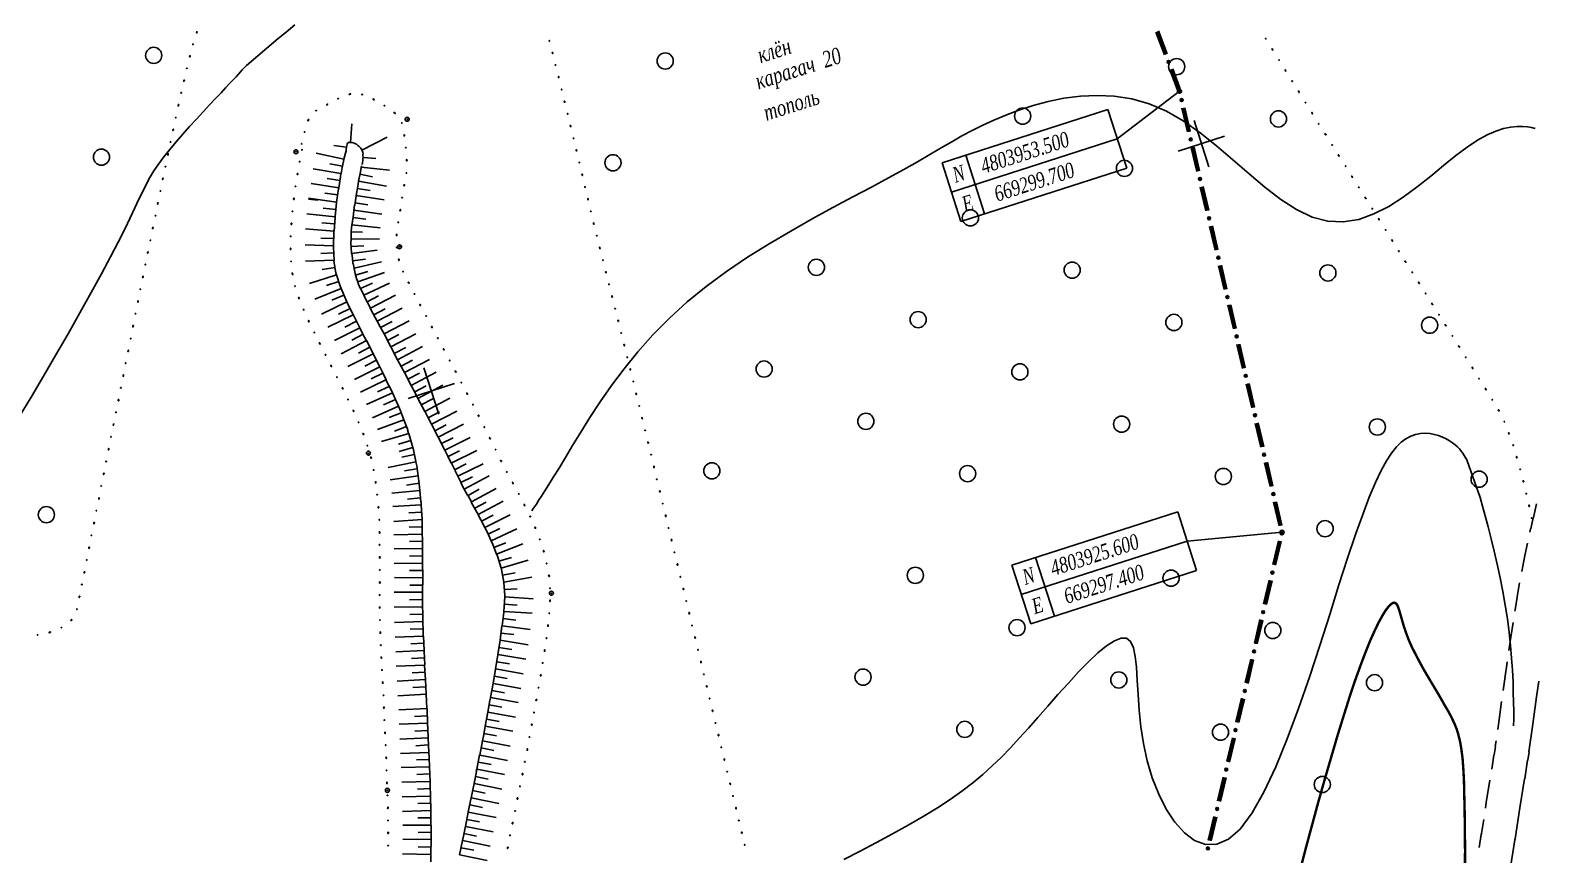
# Model space of a CAD drawing. Header units: millimetres. Extents: x 1353783 to 6492029790, y -7276956 to -512500.
# Drawn here: x 10019964 to 10038618, y -2819488 to -2809293 of the extents above; entities that cross this region are included whole.
import ezdxf

# ---------------------------------------------------------------- set-up
doc = ezdxf.new("R2010")
doc.units = ezdxf.units.MM
doc.linetypes.add('CONTI', pattern=[0])
doc.layers.get('0').update_dxf_attribs({"lineweight": 5})
for name, color, linetype in [('GOR_BUNKNOWN', 212, 'CONTI'), ('GORIZUNKNOWN', 32, 'CONTI'), ('NAD_MРАСТЕНИ', 94, 'CONTI'), ('PI_DTUNKNOWN', 250, 'CONTI'), ('PI_DTГРАНИЦЫ', 10, 'CONTI'), ('SETKR', 7, 'CONTI'), ('SIT_LГРАНИЦЫ', 10, 'CONTI'), ('SIT_LДОРОГИ', 250, 'CONTI'), ('SIT_LРЕЛЬЕФ', 7, 'CONTI'), ('ZAPSKРАСТЕНИ', 94, 'CONTI'), ('ГРАНИЦЫ', 7, 'CONTI'), ('РЕЛЬЕФ', 7, 'CONTI')]:
    doc.layers.add(name, color=color, linetype=linetype)
doc.styles.add('SHRFT', font='', dxfattribs={"width": 0.75})
doc.styles.get('SHRFT').set_extended_font_data('Times New Roman Cyr', italic=True)

# ---------------------------------------------------------------- blocks, each defined once
blk = doc.blocks.new('BL_333')
at = {"color": 0}
for p, q in [((0, -3), (0, 3)), ((-3, 0), (3, 0))]:
    blk.add_line(p, q, dxfattribs=at)
blk = doc.blocks.new('BL_2004')
at = {"color": 0}
blk.add_circle((0, 0), 1, dxfattribs=at)
blk = doc.blocks.new('оо')
at = {"layer": 'GOR_BUNKNOWN', "color": 9, "true_color": 0xc7c8ca, "const_width": 0.15}
blk.add_lwpolyline([(223110.383, -3431753.492), (223111.173, -3431752.242), (223111.983, -3431750.992), (223112.793, -3431749.742), (223113.603, -3431748.522), (223114.403, -3431747.342), (223115.173, -3431746.202), (223115.923, -3431745.132), (223116.623, -3431744.142), (223117.283, -3431743.242), (223117.893, -3431742.452), (223118.443, -3431741.762), (223118.933, -3431741.172), (223119.383, -3431740.672), (223119.773, -3431740.262), (223120.113, -3431739.942), (223120.403, -3431739.692), (223120.643, -3431739.522), (223120.843, -3431739.422), (223120.993, -3431739.382), (223121.093, -3431739.402), (223121.163, -3431739.482), (223121.203, -3431739.612), (223121.213, -3431739.802), (223121.213, -3431740.032), (223121.203, -3431740.312), (223121.193, -3431740.642), (223121.183, -3431741.002), (223121.193, -3431741.412), (223121.213, -3431741.852), (223121.263, -3431742.322), (223121.343, -3431742.812), (223121.433, -3431743.332), (223121.533, -3431743.862), (223121.653, -3431744.392), (223121.773, -3431744.922), (223121.893, -3431745.432), (223122.003, -3431745.932), (223122.103, -3431746.412), (223122.203, -3431746.852), (223122.273, -3431747.252), (223122.323, -3431747.642), (223122.353, -3431748.022), (223122.343, -3431748.412), (223122.313, -3431748.842), (223122.243, -3431749.312), (223122.143, -3431749.852), (223121.993, -3431750.472), (223121.803, -3431751.192), (223121.553, -3431752.032), (223121.263, -3431753.012), (223120.933, -3431754.082), (223120.573, -3431755.242), (223120.183, -3431756.452)], dxfattribs=at)
at = {"layer": 'GORIZUNKNOWN', "color": 9, "true_color": 0xc7c8ca}
for points in [[(223067.283, -3431684.602), (223066.633, -3431684.862), (223066.043, -3431685.102), (223063.663, -3431686.082), (223063.563, -3431686.132), (223063.453, -3431686.192), (223063.333, -3431686.252), (223063.193, -3431686.332), (223063.023, -3431686.432), (223062.833, -3431686.542), (223062.603, -3431686.672), (223062.323, -3431686.822), (223062.013, -3431687.002), (223061.643, -3431687.212), (223061.213, -3431687.442), (223060.743, -3431687.702), (223060.233, -3431687.982), (223059.703, -3431688.282), (223059.163, -3431688.592), (223058.613, -3431688.912), (223058.073, -3431689.242), (223057.563, -3431689.572), (223057.073, -3431689.902), (223056.623, -3431690.222), (223056.223, -3431690.532), (223055.863, -3431690.852), (223055.513, -3431691.182), (223055.173, -3431691.532), (223054.803, -3431691.922), (223054.393, -3431692.352), (223053.933, -3431692.842), (223053.403, -3431693.402), (223052.773, -3431694.042), (223052.043, -3431694.772), (223051.183, -3431695.602), (223050.223, -3431696.512), (223049.183, -3431697.482), (223048.093, -3431698.492), (223046.963, -3431699.512), (223045.833, -3431700.532), (223044.723, -3431701.522), (223043.643, -3431702.462)], [(223138.333, -3431714.142), (223138.133, -3431714.032), (223137.903, -3431713.912), (223137.623, -3431713.792), (223137.293, -3431713.692), (223136.913, -3431713.602), (223136.463, -3431713.562), (223135.953, -3431713.562), (223135.373, -3431713.622), (223134.703, -3431713.742), (223133.963, -3431713.952), (223133.133, -3431714.242), (223132.233, -3431714.602), (223131.283, -3431714.982), (223130.283, -3431715.352), (223129.263, -3431715.692), (223128.233, -3431715.962), (223127.213, -3431716.122), (223126.223, -3431716.162), (223125.263, -3431716.022), (223124.363, -3431715.692), (223123.523, -3431715.142), (223122.753, -3431714.402), (223122.013, -3431713.512), (223121.313, -3431712.492), (223120.623, -3431711.412), (223119.943, -3431710.282), (223119.243, -3431709.152), (223118.523, -3431708.062), (223117.753, -3431707.052), (223116.943, -3431706.152), (223116.063, -3431705.402), (223115.133, -3431704.782), (223114.163, -3431704.292), (223113.163, -3431703.922), (223112.163, -3431703.652), (223111.153, -3431703.462), (223110.163, -3431703.352), (223109.203, -3431703.312), (223108.283, -3431703.312), (223107.423, -3431703.352), (223106.623, -3431703.422), (223105.873, -3431703.512), (223105.153, -3431703.622), (223104.443, -3431703.752), (223103.733, -3431703.902), (223102.983, -3431704.062), (223102.193, -3431704.242), (223101.333, -3431704.432), (223100.383, -3431704.622), (223099.333, -3431704.832), (223098.153, -3431705.052), (223096.873, -3431705.282), (223095.493, -3431705.532), (223094.063, -3431705.802), (223092.573, -3431706.112), (223091.053, -3431706.452), (223089.533, -3431706.842), (223088.023, -3431707.282), (223086.553, -3431707.772), (223085.123, -3431708.322), (223083.773, -3431708.952), (223082.493, -3431709.622), (223081.283, -3431710.332), (223080.153, -3431711.072), (223079.093, -3431711.822), (223078.123, -3431712.562), (223077.223, -3431713.282), (223076.403, -3431713.972), (223075.673, -3431714.612), (223075.023, -3431715.182), (223074.453, -3431715.682), (223073.963, -3431716.102), (223073.533, -3431716.462), (223073.183, -3431716.762), (223072.883, -3431717.012), (223072.633, -3431717.212), (223072.433, -3431717.372), (223072.263, -3431717.502), (223072.133, -3431717.602), (223072.033, -3431717.682)], [(223083.823, -3431744.102), (223084.933, -3431743.912), (223086.053, -3431743.712), (223087.163, -3431743.512), (223088.253, -3431743.292), (223089.303, -3431743.072), (223090.293, -3431742.832), (223091.213, -3431742.582), (223092.053, -3431742.322), (223092.853, -3431742.032), (223093.603, -3431741.732), (223094.323, -3431741.402), (223095.033, -3431741.052), (223095.733, -3431740.682), (223096.433, -3431740.282), (223097.163, -3431739.862), (223097.923, -3431739.412), (223098.713, -3431738.932), (223099.533, -3431738.442), (223100.363, -3431737.962), (223101.173, -3431737.502), (223101.953, -3431737.092), (223102.673, -3431736.752), (223103.323, -3431736.492), (223103.883, -3431736.342), (223104.333, -3431736.312), (223104.643, -3431736.422), (223104.813, -3431736.692), (223104.863, -3431737.112), (223104.803, -3431737.662), (223104.673, -3431738.322), (223104.473, -3431739.092), (223104.253, -3431739.962), (223104.023, -3431740.902), (223103.813, -3431741.902), (223103.643, -3431742.942), (223103.533, -3431744.022), (223103.513, -3431745.122), (223103.583, -3431746.202), (223103.743, -3431747.232), (223104.003, -3431748.162), (223104.363, -3431748.972), (223104.813, -3431749.612), (223105.383, -3431750.052), (223106.053, -3431750.252), (223106.833, -3431750.182), (223107.723, -3431749.802), (223108.723, -3431749.082), (223109.813, -3431748.072), (223110.983, -3431746.822), (223112.193, -3431745.382), (223113.423, -3431743.812), (223114.663, -3431742.172), (223115.873, -3431740.502), (223117.043, -3431738.862), (223118.143, -3431737.302), (223119.163, -3431735.892), (223120.073, -3431734.652), (223120.883, -3431733.602), (223121.593, -3431732.712), (223122.233, -3431731.972), (223122.793, -3431731.372), (223123.293, -3431730.902), (223123.733, -3431730.532), (223124.143, -3431730.262), (223124.513, -3431730.082), (223124.853, -3431729.962), (223125.183, -3431729.912), (223125.503, -3431729.902), (223125.803, -3431729.932), (223126.093, -3431730.002), (223126.353, -3431730.112), (223126.603, -3431730.242), (223126.833, -3431730.392), (223127.043, -3431730.562), (223127.223, -3431730.732), (223127.383, -3431730.912), (223127.523, -3431731.082), (223127.633, -3431731.252), (223127.733, -3431731.422), (223127.813, -3431731.582), (223127.873, -3431731.742), (223127.923, -3431731.892), (223127.963, -3431732.042), (223127.993, -3431732.172), (223128.023, -3431732.312), (223128.043, -3431732.432), (223128.113, -3431734.822), (223128.093, -3431735.382), (223128.063, -3431736.012), (223128.023, -3431736.712), (223127.983, -3431737.462), (223127.923, -3431738.252), (223127.853, -3431739.082), (223127.773, -3431739.932), (223127.673, -3431740.782), (223127.553, -3431741.642), (223127.423, -3431742.492), (223127.273, -3431743.312), (223127.103, -3431744.112), (223126.923, -3431744.872), (223126.743, -3431745.602), (223126.563, -3431746.292), (223126.373, -3431746.932), (223126.203, -3431747.512), (223126.043, -3431748.042), (223125.893, -3431748.512), (223125.763, -3431748.902)]]:
    blk.add_lwpolyline(points, dxfattribs=at)
at = {"layer": 'PI_DTUNKNOWN', "color": 9, "true_color": 0xc7c8ca}
for centre in [(223064.943, -3431692.092), (223072.103, -3431692.282), (223069.243, -3431699.642), (223063.513, -3431711.202), (223071.633, -3431722.902), (223058.253, -3431731.402)]:
    blk.add_circle(centre, 0.125, dxfattribs=at)
for p in [(223064.943, -3431692.092), (223072.103, -3431692.282), (223069.243, -3431699.642), (223063.513, -3431711.202), (223071.633, -3431722.902), (223058.253, -3431731.402)]:
    blk.add_point(p, dxfattribs=at)
at = {"layer": 'PI_DTГРАНИЦЫ', "color": 9, "true_color": 0xc7c8ca}
for centre in [(223118.093, -3431705.232), (223115.793, -3431733.132)]:
    blk.add_circle(centre, 0.125, dxfattribs=at)
for p in [(223118.093, -3431705.232), (223115.793, -3431733.132)]:
    blk.add_point(p, dxfattribs=at)
at = {"layer": 'SIT_LГРАНИЦЫ', "color": 9, "true_color": 0xc7c8ca}
for p, q in [((223117.823, -3431701.302), (223117.893, -3431702.802)), ((223117.863, -3431701.302), (223117.933, -3431702.802)), ((223117.913, -3431701.302), (223117.983, -3431702.802)), ((223117.953, -3431701.302), (223118.023, -3431702.792)), ((223118.003, -3431701.292), (223118.073, -3431702.792)), ((223117.933, -3431703.792), (223118.003, -3431705.232)), ((223117.983, -3431703.792), (223118.053, -3431705.232)), ((223118.023, -3431703.792), (223118.093, -3431705.232)), ((223118.063, -3431703.792), (223118.133, -3431705.232)), ((223118.113, -3431703.792), (223118.183, -3431705.232)), ((223118.003, -3431705.232), (223118.003, -3431705.292)), ((223118.053, -3431705.232), (223118.043, -3431705.292)), ((223118.093, -3431705.232), (223118.093, -3431705.292)), ((223118.143, -3431705.232), (223118.133, -3431705.302)), ((223118.193, -3431705.232), (223118.183, -3431705.302)), ((223117.913, -3431706.282), (223117.793, -3431707.782)), ((223117.963, -3431706.292), (223117.843, -3431707.782)), ((223118.003, -3431706.292), (223117.883, -3431707.792)), ((223118.053, -3431706.302), (223117.933, -3431707.792)), ((223118.093, -3431706.302), (223117.973, -3431707.792)), ((223117.713, -3431708.782), (223117.593, -3431710.282)), ((223117.763, -3431708.792), (223117.633, -3431710.282)), ((223117.803, -3431708.792), (223117.683, -3431710.282)), ((223117.843, -3431708.792), (223117.723, -3431710.292)), ((223117.893, -3431708.802), (223117.773, -3431710.292)), ((223117.503, -3431711.272), (223117.383, -3431712.772)), ((223117.553, -3431711.282), (223117.433, -3431712.772)), ((223117.593, -3431711.282), (223117.473, -3431712.782)), ((223117.643, -3431711.292), (223117.523, -3431712.782)), ((223117.683, -3431711.292), (223117.563, -3431712.782)), ((223117.303, -3431713.762), (223117.183, -3431715.262)), ((223117.353, -3431713.772), (223117.223, -3431715.262)), ((223117.393, -3431713.772), (223117.273, -3431715.262)), ((223117.433, -3431713.772), (223117.313, -3431715.272)), ((223117.483, -3431713.782), (223117.363, -3431715.272)), ((223117.093, -3431716.252), (223116.973, -3431717.752)), ((223117.143, -3431716.262), (223117.023, -3431717.752)), ((223117.183, -3431716.262), (223117.063, -3431717.762)), ((223117.233, -3431716.272), (223117.113, -3431717.762)), ((223117.273, -3431716.272), (223117.153, -3431717.762)), ((223116.893, -3431718.742), (223116.773, -3431720.242)), ((223116.943, -3431718.752), (223116.813, -3431720.242)), ((223116.983, -3431718.752), (223116.863, -3431720.242)), ((223117.023, -3431718.752), (223116.903, -3431720.252)), ((223117.073, -3431718.762), (223116.953, -3431720.252)), ((223116.683, -3431721.232), (223116.563, -3431722.732)), ((223116.733, -3431721.242), (223116.613, -3431722.732)), ((223116.773, -3431721.242), (223116.653, -3431722.742)), ((223116.823, -3431721.252), (223116.703, -3431722.742)), ((223116.863, -3431721.252), (223116.743, -3431722.742)), ((223116.483, -3431723.732), (223116.363, -3431725.232)), ((223116.533, -3431723.742), (223116.403, -3431725.232)), ((223116.573, -3431723.742), (223116.453, -3431725.232)), ((223116.613, -3431723.742), (223116.493, -3431725.242)), ((223116.663, -3431723.752), (223116.543, -3431725.242)), ((223116.273, -3431726.222), (223116.153, -3431727.722)), ((223116.323, -3431726.232), (223116.203, -3431727.722)), ((223116.363, -3431726.232), (223116.243, -3431727.732)), ((223116.413, -3431726.242), (223116.293, -3431727.732)), ((223116.453, -3431726.242), (223116.333, -3431727.732)), ((223116.073, -3431728.712), (223115.953, -3431730.212)), ((223116.123, -3431728.722), (223115.993, -3431730.212)), ((223116.163, -3431728.722), (223116.043, -3431730.212)), ((223116.203, -3431728.722), (223116.083, -3431730.222)), ((223116.253, -3431728.732), (223116.133, -3431730.222)), ((223115.863, -3431731.202), (223115.743, -3431732.702)), ((223115.913, -3431731.212), (223115.793, -3431732.702)), ((223115.953, -3431731.212), (223115.833, -3431732.712)), ((223116.003, -3431731.222), (223115.883, -3431732.712)), ((223116.043, -3431731.222), (223115.923, -3431732.712)), ((223115.413, -3431733.562), (223114.643, -3431734.852)), ((223115.453, -3431733.592), (223114.683, -3431734.872)), ((223115.493, -3431733.612), (223114.723, -3431734.902)), ((223115.533, -3431733.632), (223114.763, -3431734.922)), ((223115.573, -3431733.662), (223114.793, -3431734.942)), ((223114.133, -3431735.712), (223113.353, -3431736.992)), ((223114.163, -3431735.732), (223113.393, -3431737.022)), ((223114.203, -3431735.752), (223113.433, -3431737.042)), ((223114.243, -3431735.782), (223113.473, -3431737.062)), ((223114.283, -3431735.802), (223113.513, -3431737.092)), ((223112.843, -3431737.852), (223112.073, -3431739.142)), ((223112.883, -3431737.882), (223112.113, -3431739.162)), ((223112.923, -3431737.902), (223112.153, -3431739.192)), ((223112.963, -3431737.922), (223112.193, -3431739.212)), ((223113.003, -3431737.952), (223112.223, -3431739.232)), ((223111.563, -3431740.002), (223110.783, -3431741.282)), ((223111.593, -3431740.022), (223110.823, -3431741.312)), ((223111.633, -3431740.042), (223110.863, -3431741.332)), ((223111.673, -3431740.072), (223110.903, -3431741.352)), ((223111.713, -3431740.092), (223110.943, -3431741.382)), ((223110.263, -3431742.132), (223109.493, -3431743.422)), ((223110.303, -3431742.162), (223109.533, -3431743.442)), ((223110.343, -3431742.182), (223109.573, -3431743.472)), ((223110.383, -3431742.202), (223109.613, -3431743.492)), ((223110.423, -3431742.232), (223109.643, -3431743.512)), ((223108.983, -3431744.282), (223108.203, -3431745.562)), ((223109.013, -3431744.302), (223108.243, -3431745.592)), ((223109.053, -3431744.322), (223108.283, -3431745.612)), ((223109.093, -3431744.352), (223108.323, -3431745.632)), ((223109.133, -3431744.372), (223108.363, -3431745.662)), ((223107.693, -3431746.422), (223106.923, -3431747.712)), ((223107.733, -3431746.452), (223106.963, -3431747.732)), ((223107.773, -3431746.472), (223107.003, -3431747.762)), ((223107.813, -3431746.492), (223107.043, -3431747.782)), ((223107.853, -3431746.522), (223107.073, -3431747.802)), ((223106.413, -3431748.572), (223105.633, -3431749.852)), ((223106.443, -3431748.592), (223105.673, -3431749.882)), ((223106.483, -3431748.612), (223105.713, -3431749.902)), ((223106.523, -3431748.642), (223105.753, -3431749.922)), ((223106.563, -3431748.662), (223105.793, -3431749.952))]:
    blk.add_line(p, q, dxfattribs=at)
for centre, radius in [((223118.003, -3431703.302), 0.09), ((223118.003, -3431703.302), 0.04), ((223118.053, -3431705.792), 0.09), ((223118.053, -3431705.792), 0.04), ((223117.843, -3431708.282), 0.09), ((223117.843, -3431708.282), 0.04), ((223117.643, -3431710.782), 0.09), ((223117.643, -3431710.782), 0.04), ((223117.433, -3431713.272), 0.09), ((223117.433, -3431713.272), 0.04), ((223117.233, -3431715.762), 0.09), ((223117.233, -3431715.762), 0.04), ((223117.023, -3431718.252), 0.09), ((223117.023, -3431718.252), 0.04), ((223116.823, -3431720.742), 0.09), ((223116.823, -3431720.742), 0.04), ((223116.613, -3431723.232), 0.09), ((223116.613, -3431723.232), 0.04), ((223116.413, -3431725.732), 0.09), ((223116.413, -3431725.732), 0.04), ((223116.203, -3431728.222), 0.09), ((223116.203, -3431728.222), 0.04), ((223116.003, -3431730.712), 0.09), ((223116.003, -3431730.712), 0.04), ((223115.753, -3431733.192), 0.09), ((223115.753, -3431733.192), 0.04), ((223114.463, -3431735.322), 0.09), ((223114.463, -3431735.322), 0.04), ((223113.173, -3431737.472), 0.09), ((223113.173, -3431737.472), 0.04), ((223111.893, -3431739.612), 0.09), ((223111.893, -3431739.612), 0.04), ((223110.603, -3431741.762), 0.09), ((223110.603, -3431741.762), 0.04), ((223109.313, -3431743.892), 0.09), ((223109.313, -3431743.892), 0.04), ((223108.023, -3431746.042), 0.09), ((223108.023, -3431746.042), 0.04), ((223106.743, -3431748.182), 0.09), ((223106.743, -3431748.182), 0.04), ((223105.453, -3431750.332), 0.09), ((223105.453, -3431750.332), 0.04)]:
    blk.add_circle(centre, radius, dxfattribs=at)
at = {"layer": 'SIT_LДОРОГИ', "color": 9, "true_color": 0xc7c8ca}
for p, q in [((223131.313, -3431736.262), (223130.863, -3431737.012)), ((223130.493, -3431737.622), (223130.843, -3431737.032)), ((223130.383, -3431737.802), (223130.483, -3431737.622)), ((223129.173, -3431739.972), (223129.643, -3431739.092)), ((223129.643, -3431739.092), (223130.033, -3431738.412)), ((223128.813, -3431740.602), (223128.413, -3431741.382)), ((223128.043, -3431742.102), (223128.403, -3431741.392)), ((223127.273, -3431743.632), (223127.683, -3431742.812)), ((223128.003, -3431742.182), (223128.043, -3431742.102)), ((223126.903, -3431744.382), (223127.273, -3431743.632)), ((223126.523, -3431745.172), (223126.213, -3431745.812)), ((223126.593, -3431745.012), (223126.513, -3431745.172)), ((223125.813, -3431746.612), (223126.193, -3431745.822)), ((223125.033, -3431748.252), (223125.513, -3431747.242)), ((223127.663, -3431747.622), (223128.093, -3431746.742)), ((223124.763, -3431748.812), (223125.033, -3431748.252)), ((223126.923, -3431749.172), (223127.663, -3431747.622)), ((223126.173, -3431750.712), (223126.933, -3431749.172)), ((223123.663, -3431751.032), (223124.053, -3431750.242)), ((223124.293, -3431749.782), (223124.063, -3431750.232)), ((223124.453, -3431749.442), (223124.293, -3431749.772)), ((223125.413, -3431752.232), (223125.933, -3431751.182)), ((223125.953, -3431751.182), (223126.183, -3431750.712)), ((223122.703, -3431752.902), (223123.343, -3431751.642)), ((223122.553, -3431753.212), (223122.703, -3431752.902)), ((223124.583, -3431753.852), (223125.403, -3431752.232)), ((223122.233, -3431753.842), (223121.843, -3431754.622)), ((223123.713, -3431755.572), (223124.583, -3431753.852)), ((223121.443, -3431755.412), (223121.803, -3431754.682)), ((223121.803, -3431754.682), (223121.833, -3431754.632)), ((223122.733, -3431757.512), (223123.683, -3431755.632)), ((223123.683, -3431755.632), (223123.713, -3431755.582))]:
    blk.add_line(p, q, dxfattribs=at)
at = {"layer": 'SIT_LРЕЛЬЕФ', "color": 9, "true_color": 0xc7c8ca}
for p, q in [((223068.763, -3431691.502), (223068.333, -3431692.572)), ((223067.283, -3431692.442), (223068.003, -3431692.772)), ((223065.633, -3431693.412), (223067.183, -3431694.222)), ((223066.113, -3431692.552), (223067.623, -3431693.432)), ((223066.703, -3431693.432), (223067.403, -3431693.822)), ((223067.623, -3431693.432), (223067.553, -3431693.552)), ((223067.903, -3431692.992), (223067.623, -3431693.432)), ((223067.953, -3431692.882), (223067.903, -3431692.992)), ((223068.003, -3431692.772), (223067.953, -3431692.882)), ((223068.053, -3431692.682), (223068.003, -3431692.772)), ((223068.093, -3431692.612), (223068.053, -3431692.682)), ((223068.133, -3431692.562), (223068.093, -3431692.612)), ((223068.163, -3431692.552), (223068.133, -3431692.562)), ((223068.213, -3431692.542), (223068.163, -3431692.552)), ((223068.263, -3431692.552), (223068.213, -3431692.542)), ((223068.423, -3431692.612), (223068.263, -3431692.552)), ((223068.473, -3431692.652), (223068.423, -3431692.612)), ((223068.523, -3431692.682), (223068.473, -3431692.652)), ((223068.573, -3431692.722), (223068.523, -3431692.682)), ((223068.603, -3431692.752), (223068.573, -3431692.722)), ((223068.643, -3431692.792), (223068.603, -3431692.752)), ((223068.673, -3431692.842), (223068.643, -3431692.792)), ((223068.713, -3431692.892), (223068.673, -3431692.842)), ((223068.743, -3431692.952), (223068.713, -3431692.892)), ((223068.783, -3431693.012), (223068.743, -3431692.952)), ((223068.813, -3431693.072), (223068.783, -3431693.012)), ((223068.833, -3431693.142), (223068.813, -3431693.072)), ((223068.853, -3431693.212), (223068.833, -3431693.142)), ((223068.853, -3431693.252), (223068.843, -3431693.212)), ((223070.583, -3431692.962), (223068.853, -3431693.252)), ((223068.853, -3431693.272), (223068.853, -3431693.252)), ((223068.863, -3431693.332), (223068.853, -3431693.272)), ((223068.853, -3431693.492), (223068.873, -3431693.402)), ((223068.863, -3431693.402), (223068.873, -3431693.332)), ((223065.233, -3431694.242), (223066.793, -3431695.032)), ((223066.273, -3431694.262), (223066.993, -3431694.622)), ((223067.183, -3431694.222), (223067.083, -3431694.412)), ((223067.363, -3431693.892), (223067.193, -3431694.222)), ((223067.553, -3431693.552), (223067.363, -3431693.892)), ((223068.353, -3431694.492), (223068.483, -3431694.252)), ((223068.493, -3431694.232), (223068.523, -3431694.162)), ((223068.493, -3431694.252), (223068.503, -3431694.232)), ((223070.093, -3431694.942), (223068.493, -3431694.232)), ((223068.603, -3431694.102), (223068.613, -3431694.082)), ((223068.613, -3431694.082), (223068.633, -3431694.042)), ((223068.633, -3431694.042), (223068.663, -3431693.972)), ((223068.663, -3431693.972), (223068.703, -3431693.892)), ((223068.703, -3431693.892), (223068.743, -3431693.792)), ((223068.743, -3431693.792), (223068.783, -3431693.692)), ((223068.783, -3431693.692), (223068.813, -3431693.582)), ((223069.523, -3431693.992), (223068.783, -3431693.692)), ((223068.813, -3431693.582), (223068.833, -3431693.492)), ((223064.783, -3431695.122), (223065.313, -3431695.352)), ((223064.813, -3431695.052), (223066.383, -3431695.822)), ((223065.863, -3431695.072), (223066.583, -3431695.422)), ((223066.753, -3431695.082), (223066.383, -3431695.832)), ((223066.793, -3431695.032), (223066.763, -3431695.092)), ((223067.093, -3431694.412), (223066.783, -3431695.022)), ((223067.663, -3431695.802), (223067.923, -3431695.292)), ((223067.923, -3431695.292), (223068.063, -3431695.022)), ((223068.073, -3431695.012), (223068.163, -3431694.842)), ((223069.613, -3431695.832), (223068.073, -3431695.012)), ((223068.163, -3431694.842), (223068.353, -3431694.492)), ((223068.983, -3431695.012), (223068.273, -3431694.622)), ((223064.413, -3431695.952), (223066.013, -3431696.662)), ((223065.473, -3431695.922), (223066.203, -3431696.242)), ((223066.373, -3431695.852), (223066.023, -3431696.652)), ((223066.383, -3431695.822), (223066.373, -3431695.852)), ((223067.393, -3431696.342), (223067.653, -3431695.822)), ((223068.173, -3431696.582), (223067.453, -3431696.222)), ((223069.223, -3431696.592), (223067.653, -3431695.812)), ((223068.573, -3431695.782), (223067.853, -3431695.422)), ((223064.053, -3431696.812), (223065.673, -3431697.482)), ((223065.113, -3431696.762), (223065.853, -3431697.072)), ((223066.003, -3431696.692), (223065.683, -3431697.482)), ((223066.013, -3431696.662), (223066.003, -3431696.692)), ((223066.893, -3431697.382), (223067.133, -3431696.872)), ((223067.783, -3431697.372), (223067.053, -3431697.032)), ((223067.133, -3431696.872), (223067.253, -3431696.622)), ((223067.243, -3431696.622), (223067.383, -3431696.342)), ((223068.813, -3431697.392), (223067.243, -3431696.622)), ((223063.733, -3431697.752), (223065.383, -3431698.332)), ((223064.773, -3431697.642), (223065.523, -3431697.902)), ((223065.643, -3431697.562), (223065.373, -3431698.332)), ((223065.673, -3431697.482), (223065.643, -3431697.562)), ((223066.563, -3431698.182), (223066.693, -3431697.822)), ((223067.343, -3431698.082), (223066.683, -3431697.852)), ((223066.693, -3431697.822), (223066.863, -3431697.442)), ((223066.863, -3431697.442), (223066.893, -3431697.382)), ((223068.453, -3431698.162), (223066.863, -3431697.442)), ((223063.443, -3431698.722), (223065.123, -3431699.192)), ((223064.483, -3431698.552), (223065.253, -3431698.762)), ((223065.343, -3431698.422), (223065.133, -3431699.202)), ((223065.383, -3431698.332), (223065.353, -3431698.422)), ((223066.303, -3431699.102), (223066.373, -3431698.792)), ((223066.373, -3431698.792), (223066.463, -3431698.482)), ((223067.163, -3431698.922), (223066.403, -3431698.702)), ((223066.463, -3431698.482), (223066.533, -3431698.272)), ((223066.543, -3431698.262), (223066.573, -3431698.182)), ((223068.203, -3431698.812), (223066.543, -3431698.262)), ((223064.263, -3431699.522), (223065.053, -3431699.642)), ((223065.113, -3431699.242), (223065.003, -3431699.982)), ((223065.123, -3431699.192), (223065.113, -3431699.242)), ((223066.163, -3431700.032), (223066.193, -3431699.742)), ((223066.183, -3431699.742), (223066.253, -3431699.422)), ((223067.003, -3431699.732), (223066.213, -3431699.582)), ((223066.253, -3431699.422), (223066.303, -3431699.142)), ((223066.293, -3431699.132), (223066.303, -3431699.102)), ((223067.853, -3431699.422), (223066.293, -3431699.132)), ((223063.253, -3431700.092), (223065.003, -3431700.092)), ((223064.203, -3431700.542), (223065.003, -3431700.542)), ((223065.003, -3431699.982), (223065.003, -3431700.092)), ((223065.003, -3431700.092), (223065.003, -3431700.772)), ((223065.003, -3431700.772), (223065.023, -3431700.992)), ((223066.113, -3431700.702), (223066.123, -3431700.382)), ((223066.913, -3431700.502), (223066.113, -3431700.472)), ((223066.123, -3431700.922), (223066.113, -3431700.702)), ((223066.123, -3431700.382), (223066.153, -3431700.062)), ((223067.873, -3431700.872), (223066.123, -3431700.922)), ((223066.153, -3431700.062), (223066.153, -3431700.022)), ((223067.903, -3431700.192), (223066.163, -3431700.032)), ((223063.273, -3431701.132), (223065.013, -3431700.982)), ((223064.253, -3431701.502), (223065.053, -3431701.432)), ((223065.013, -3431700.982), (223065.083, -3431701.722)), ((223065.083, -3431701.722), (223065.103, -3431701.882)), ((223066.123, -3431701.022), (223066.123, -3431700.922)), ((223066.153, -3431701.332), (223066.123, -3431701.022)), ((223066.963, -3431701.262), (223066.163, -3431701.362)), ((223066.223, -3431701.812), (223066.163, -3431701.332)), ((223066.223, -3431701.872), (223066.213, -3431701.822)), ((223067.963, -3431701.592), (223066.223, -3431701.812)), ((223063.373, -3431702.132), (223065.103, -3431701.882)), ((223063.503, -3431703.022), (223065.233, -3431702.772)), ((223064.373, -3431702.442), (223065.163, -3431702.332)), ((223065.103, -3431701.882), (223065.233, -3431702.772)), ((223065.233, -3431702.772), (223065.243, -3431702.832)), ((223066.373, -3431702.712), (223066.223, -3431701.872)), ((223067.083, -3431702.132), (223066.293, -3431702.272)), ((223066.373, -3431702.782), (223066.363, -3431702.702)), ((223068.093, -3431702.412), (223066.373, -3431702.712)), ((223063.643, -3431703.932), (223065.373, -3431703.662)), ((223064.513, -3431703.342), (223065.303, -3431703.212)), ((223065.243, -3431702.832), (223065.373, -3431703.662)), ((223065.373, -3431703.662), (223065.433, -3431704.042)), ((223066.513, -3431703.602), (223066.373, -3431702.782)), ((223067.223, -3431703.022), (223066.433, -3431703.162)), ((223068.233, -3431703.302), (223066.513, -3431703.602)), ((223066.593, -3431703.992), (223066.523, -3431703.592)), ((223063.793, -3431704.832), (223065.523, -3431704.542)), ((223064.663, -3431704.242), (223065.453, -3431704.102)), ((223065.433, -3431704.042), (223065.523, -3431704.552)), ((223065.523, -3431704.542), (223065.653, -3431705.332)), ((223066.683, -3431704.482), (223066.593, -3431703.992)), ((223067.393, -3431703.902), (223066.603, -3431704.042)), ((223068.403, -3431704.182), (223066.683, -3431704.482)), ((223066.843, -3431705.372), (223066.683, -3431704.482)), ((223063.943, -3431705.712), (223065.673, -3431705.442)), ((223064.813, -3431705.122), (223065.603, -3431704.982)), ((223065.653, -3431705.332), (223065.673, -3431705.442)), ((223065.673, -3431705.442), (223065.813, -3431706.332)), ((223067.553, -3431704.792), (223066.763, -3431704.932)), ((223066.843, -3431705.412), (223066.833, -3431705.362)), ((223068.563, -3431705.072), (223066.843, -3431705.372)), ((223066.993, -3431706.262), (223066.843, -3431705.412)), ((223064.083, -3431706.602), (223065.813, -3431706.332)), ((223064.953, -3431706.012), (223065.743, -3431705.882)), ((223065.813, -3431706.332), (223065.863, -3431706.662)), ((223067.703, -3431705.682), (223066.913, -3431705.822)), ((223068.713, -3431705.952), (223066.993, -3431706.262)), ((223067.123, -3431706.972), (223066.993, -3431706.252)), ((223064.203, -3431707.462), (223065.933, -3431707.212)), ((223065.083, -3431706.882), (223065.873, -3431706.772)), ((223065.863, -3431706.662), (223065.943, -3431707.212)), ((223065.933, -3431707.212), (223066.053, -3431708.002)), ((223067.863, -3431706.562), (223067.073, -3431706.702)), ((223067.153, -3431707.142), (223067.123, -3431706.972)), ((223068.873, -3431706.832), (223067.153, -3431707.142)), ((223067.313, -3431708.032), (223067.153, -3431707.142)), ((223064.323, -3431708.302), (223066.063, -3431708.112)), ((223065.203, -3431707.772), (223065.993, -3431707.662)), ((223066.063, -3431708.002), (223066.073, -3431708.102)), ((223066.063, -3431708.112), (223066.163, -3431709.002)), ((223068.023, -3431707.452), (223067.233, -3431707.592)), ((223069.033, -3431707.722), (223067.313, -3431708.032)), ((223067.413, -3431708.582), (223067.313, -3431708.022)), ((223068.183, -3431708.332), (223067.393, -3431708.472)), ((223064.423, -3431709.192), (223066.163, -3431709.002)), ((223065.313, -3431708.642), (223066.113, -3431708.562)), ((223066.163, -3431709.002), (223066.193, -3431709.312)), ((223067.463, -3431708.912), (223067.403, -3431708.582)), ((223069.183, -3431708.612), (223067.463, -3431708.912)), ((223067.613, -3431709.802), (223067.463, -3431708.912)), ((223068.323, -3431709.222), (223067.533, -3431709.362)), ((223064.483, -3431709.982), (223066.233, -3431709.902)), ((223065.403, -3431709.492), (223066.203, -3431709.452)), ((223066.193, -3431709.312), (223066.223, -3431709.902)), ((223066.233, -3431709.902), (223066.263, -3431710.572)), ((223069.333, -3431709.502), (223067.613, -3431709.802)), ((223067.683, -3431710.152), (223067.623, -3431709.792)), ((223067.773, -3431710.692), (223067.683, -3431710.152)), ((223068.483, -3431710.112), (223067.693, -3431710.252)), ((223064.503, -3431710.772), (223066.253, -3431710.802)), ((223065.453, -3431710.392), (223066.253, -3431710.352)), ((223066.253, -3431710.802), (223066.233, -3431711.702)), ((223066.253, -3431710.572), (223066.243, -3431710.802)), ((223069.503, -3431710.402), (223067.773, -3431710.692)), ((223067.923, -3431711.582), (223067.773, -3431710.692)), ((223068.633, -3431711.002), (223067.843, -3431711.142)), ((223065.353, -3431711.682), (223066.233, -3431711.702)), ((223065.393, -3431712.062), (223066.183, -3431712.152)), ((223065.443, -3431711.242), (223066.243, -3431711.252)), ((223066.233, -3431711.742), (223066.133, -3431712.592)), ((223066.233, -3431711.702), (223066.233, -3431711.742)), ((223069.653, -3431711.292), (223067.923, -3431711.582)), ((223067.933, -3431711.622), (223067.923, -3431711.572)), ((223068.063, -3431712.462), (223067.933, -3431711.622)), ((223068.783, -3431711.892), (223067.993, -3431712.022)), ((223064.403, -3431712.412), (223066.143, -3431712.602)), ((223065.293, -3431712.912), (223066.073, -3431713.042)), ((223066.113, -3431712.852), (223066.003, -3431713.492)), ((223066.143, -3431712.602), (223066.113, -3431712.852)), ((223069.793, -3431712.192), (223068.063, -3431712.462)), ((223068.133, -3431712.882), (223068.063, -3431712.462)), ((223068.923, -3431712.792), (223068.133, -3431712.912)), ((223068.203, -3431713.352), (223068.133, -3431712.882)), ((223064.283, -3431713.182), (223066.003, -3431713.482)), ((223065.143, -3431713.792), (223065.923, -3431713.922)), ((223065.923, -3431713.962), (223065.833, -3431714.372)), ((223066.003, -3431713.482), (223065.923, -3431713.962)), ((223069.933, -3431713.092), (223068.203, -3431713.352)), ((223068.293, -3431713.872), (223068.213, -3431713.352)), ((223069.063, -3431713.682), (223068.273, -3431713.802)), ((223068.333, -3431714.242), (223068.283, -3431713.872)), ((223063.943, -3431714.812), (223065.643, -3431715.242)), ((223064.123, -3431714.002), (223065.833, -3431714.372)), ((223064.953, -3431714.642), (223065.733, -3431714.812)), ((223065.833, -3431714.372), (223065.683, -3431715.062)), ((223070.063, -3431713.992), (223068.333, -3431714.242)), ((223068.403, -3431714.702), (223068.333, -3431714.242)), ((223068.473, -3431715.132), (223068.393, -3431714.702)), ((223069.193, -3431714.572), (223068.403, -3431714.682)), ((223070.193, -3431714.822), (223068.473, -3431715.132)), ((223063.713, -3431715.692), (223065.413, -3431716.122)), ((223064.753, -3431715.482), (223065.533, -3431715.682)), ((223065.643, -3431715.242), (223065.423, -3431716.112)), ((223065.693, -3431715.062), (223065.643, -3431715.242)), ((223068.553, -3431715.542), (223068.473, -3431715.122)), ((223068.653, -3431716.012), (223068.563, -3431715.542)), ((223069.353, -3431715.422), (223068.573, -3431715.572)), ((223070.373, -3431715.692), (223068.653, -3431716.012)), ((223063.473, -3431716.482), (223065.153, -3431716.982)), ((223064.513, -3431716.322), (223065.283, -3431716.552)), ((223065.403, -3431716.162), (223065.153, -3431716.982)), ((223065.413, -3431716.122), (223065.403, -3431716.162)), ((223068.713, -3431716.392), (223068.643, -3431716.022)), ((223068.813, -3431716.892), (223068.713, -3431716.392)), ((223069.513, -3431716.302), (223068.733, -3431716.452)), ((223070.533, -3431716.572), (223068.813, -3431716.892)), ((223063.223, -3431717.322), (223064.893, -3431717.842)), ((223064.263, -3431717.172), (223065.033, -3431717.412)), ((223065.073, -3431717.262), (223064.893, -3431717.842)), ((223065.153, -3431716.982), (223065.073, -3431717.262)), ((223068.873, -3431717.242), (223068.803, -3431716.902)), ((223068.953, -3431717.782), (223068.873, -3431717.242)), ((223069.673, -3431717.212), (223068.883, -3431717.342)), ((223070.683, -3431717.512), (223068.953, -3431717.782)), ((223062.943, -3431718.172), (223064.613, -3431718.702)), ((223063.993, -3431718.032), (223064.763, -3431718.272)), ((223064.733, -3431718.352), (223064.623, -3431718.702)), ((223064.893, -3431717.842), (223064.733, -3431718.352)), ((223069.003, -3431718.082), (223068.953, -3431717.782)), ((223069.083, -3431718.672), (223069.003, -3431718.082)), ((223069.823, -3431718.122), (223069.023, -3431718.222)), ((223070.823, -3431718.452), (223069.083, -3431718.672)), ((223062.693, -3431719.012), (223064.353, -3431719.562)), ((223063.713, -3431718.892), (223064.473, -3431719.132)), ((223064.353, -3431719.562), (223064.073, -3431720.412)), ((223064.383, -3431719.452), (223064.353, -3431719.552)), ((223064.613, -3431718.702), (223064.383, -3431719.452)), ((223069.103, -3431718.932), (223069.073, -3431718.682)), ((223069.143, -3431719.572), (223069.103, -3431718.932)), ((223069.913, -3431719.072), (223069.113, -3431719.122)), ((223070.893, -3431719.462), (223069.143, -3431719.572)), ((223062.403, -3431719.862), (223064.063, -3431720.412)), ((223063.453, -3431719.742), (223064.213, -3431719.992)), ((223064.063, -3431720.412), (223064.023, -3431720.542)), ((223069.143, -3431720.472), (223069.163, -3431719.762)), ((223069.143, -3431720.572), (223069.143, -3431720.472)), ((223070.893, -3431720.512), (223069.143, -3431720.472)), ((223069.163, -3431719.762), (223069.153, -3431719.572)), ((223069.953, -3431720.042), (223069.153, -3431720.022)), ((223062.123, -3431720.752), (223063.793, -3431721.272)), ((223063.163, -3431720.602), (223063.933, -3431720.842)), ((223063.793, -3431721.272), (223063.683, -3431721.632)), ((223064.023, -3431720.542), (223063.793, -3431721.272)), ((223068.853, -3431722.152), (223069.043, -3431721.372)), ((223069.043, -3431721.362), (223069.143, -3431720.572)), ((223070.783, -3431721.582), (223069.043, -3431721.362)), ((223069.893, -3431721.012), (223069.103, -3431720.912)), ((223061.853, -3431721.652), (223063.533, -3431722.142)), ((223062.643, -3431722.352), (223063.403, -3431722.572)), ((223062.903, -3431721.482), (223063.663, -3431721.702)), ((223063.533, -3431722.142), (223063.363, -3431722.722)), ((223063.683, -3431721.632), (223063.543, -3431722.132)), ((223068.493, -3431723.082), (223068.823, -3431722.242)), ((223068.823, -3431722.242), (223068.853, -3431722.152)), ((223070.453, -3431722.882), (223068.823, -3431722.242)), ((223069.713, -3431721.992), (223068.943, -3431721.802)), ((223061.603, -3431722.542), (223063.293, -3431723.002)), ((223062.403, -3431723.222), (223063.173, -3431723.432)), ((223063.293, -3431723.002), (223063.053, -3431723.872)), ((223063.363, -3431722.722), (223063.283, -3431723.002)), ((223068.113, -3431723.882), (223068.463, -3431723.142)), ((223068.463, -3431723.142), (223068.493, -3431723.072)), ((223070.123, -3431723.722), (223068.493, -3431723.082)), ((223069.403, -3431722.952), (223068.653, -3431722.662)), ((223061.363, -3431723.402), (223063.053, -3431723.862)), ((223062.163, -3431724.092), (223062.933, -3431724.292)), ((223063.033, -3431723.932), (223062.823, -3431724.732)), ((223063.053, -3431723.862), (223063.033, -3431723.932)), ((223067.813, -3431724.522), (223068.103, -3431723.892)), ((223069.693, -3431724.632), (223068.113, -3431723.882)), ((223069.033, -3431723.812), (223068.303, -3431723.472)), ((223060.893, -3431725.162), (223062.583, -3431725.602)), ((223061.123, -3431724.272), (223062.813, -3431724.732)), ((223061.923, -3431724.962), (223062.693, -3431725.162)), ((223062.813, -3431724.732), (223062.653, -3431725.342)), ((223067.323, -3431725.502), (223067.723, -3431724.702)), ((223068.243, -3431725.462), (223067.523, -3431725.102)), ((223067.723, -3431724.702), (223067.813, -3431724.522)), ((223069.283, -3431725.492), (223067.723, -3431724.702)), ((223068.643, -3431724.632), (223067.913, -3431724.292)), ((223060.663, -3431726.032), (223062.353, -3431726.472)), ((223061.693, -3431725.832), (223062.473, -3431726.042)), ((223062.583, -3431725.602), (223062.353, -3431726.472)), ((223062.653, -3431725.342), (223062.583, -3431725.602)), ((223066.973, -3431726.192), (223067.313, -3431725.512)), ((223067.833, -3431726.272), (223067.113, -3431725.912)), ((223068.883, -3431726.292), (223067.323, -3431725.502)), ((223060.443, -3431726.882), (223062.133, -3431727.342)), ((223062.243, -3431726.902), (223062.123, -3431727.342)), ((223062.353, -3431726.472), (223062.243, -3431726.902)), ((223066.493, -3431727.102), (223066.913, -3431726.312)), ((223067.413, -3431727.082), (223066.703, -3431726.702)), ((223066.913, -3431726.302), (223066.973, -3431726.192)), ((223068.453, -3431727.122), (223066.913, -3431726.302)), ((223060.203, -3431727.742), (223061.893, -3431728.202)), ((223061.243, -3431727.562), (223062.013, -3431727.772)), ((223062.133, -3431727.342), (223061.893, -3431728.212)), ((223065.983, -3431728.052), (223066.063, -3431727.902)), ((223066.073, -3431727.892), (223066.493, -3431727.102)), ((223067.613, -3431728.712), (223066.073, -3431727.892)), ((223066.993, -3431727.872), (223066.283, -3431727.492)), ((223068.033, -3431727.922), (223066.493, -3431727.102)), ((223059.963, -3431728.622), (223061.653, -3431729.082)), ((223060.993, -3431728.442), (223061.763, -3431728.642)), ((223061.793, -3431728.552), (223061.643, -3431729.082)), ((223061.893, -3431728.202), (223061.793, -3431728.552)), ((223065.223, -3431729.482), (223065.643, -3431728.692)), ((223065.643, -3431728.692), (223065.983, -3431728.052)), ((223067.183, -3431729.512), (223065.643, -3431728.692)), ((223066.563, -3431728.672), (223065.853, -3431728.292)), ((223059.723, -3431729.492), (223061.413, -3431729.952)), ((223060.763, -3431729.312), (223061.533, -3431729.512)), ((223061.653, -3431729.082), (223061.413, -3431729.952)), ((223064.933, -3431730.022), (223065.213, -3431729.492)), ((223066.763, -3431730.302), (223065.223, -3431729.482)), ((223066.143, -3431729.462), (223065.433, -3431729.082)), ((223059.503, -3431730.332), (223061.183, -3431730.812)), ((223060.533, -3431730.162), (223061.303, -3431730.382)), ((223061.333, -3431730.252), (223061.173, -3431730.822)), ((223061.413, -3431729.952), (223061.333, -3431730.252)), ((223064.353, -3431731.072), (223064.783, -3431730.282)), ((223065.273, -3431731.062), (223064.573, -3431730.682)), ((223064.793, -3431730.282), (223064.933, -3431730.022)), ((223066.323, -3431731.122), (223064.793, -3431730.282)), ((223065.713, -3431730.262), (223065.003, -3431729.882)), ((223059.253, -3431731.202), (223060.933, -3431731.682)), ((223060.293, -3431731.022), (223061.063, -3431731.242)), ((223060.933, -3431731.682), (223060.853, -3431731.942)), ((223061.183, -3431730.812), (223060.933, -3431731.682)), ((223063.923, -3431731.852), (223064.353, -3431731.062)), ((223064.843, -3431731.842), (223064.143, -3431731.462)), ((223065.883, -3431731.912), (223064.353, -3431731.072)), ((223059.003, -3431732.072), (223060.683, -3431732.552)), ((223060.043, -3431731.892), (223060.813, -3431732.112)), ((223060.683, -3431732.552), (223060.433, -3431733.412)), ((223060.853, -3431731.942), (223060.683, -3431732.542)), ((223063.483, -3431732.642), (223063.853, -3431731.982)), ((223064.403, -3431732.642), (223063.703, -3431732.252)), ((223063.843, -3431731.982), (223063.913, -3431731.852)), ((223065.453, -3431732.692), (223063.923, -3431731.852)), ((223058.753, -3431732.932), (223060.433, -3431733.412)), ((223059.793, -3431732.762), (223060.563, -3431732.982)), ((223060.433, -3431733.412), (223060.383, -3431733.572)), ((223062.803, -3431733.852), (223063.043, -3431733.432)), ((223063.043, -3431733.422), (223063.483, -3431732.642)), ((223064.573, -3431734.282), (223063.043, -3431733.422)), ((223063.963, -3431733.422), (223063.263, -3431733.032)), ((223065.013, -3431733.502), (223063.483, -3431732.642)), ((223058.503, -3431733.752), (223060.173, -3431734.272)), ((223059.273, -3431734.462), (223060.043, -3431734.702)), ((223059.533, -3431733.602), (223060.303, -3431733.842)), ((223060.173, -3431734.272), (223059.923, -3431735.082)), ((223060.383, -3431733.572), (223060.163, -3431734.272)), ((223062.163, -3431735.002), (223062.603, -3431734.212)), ((223062.603, -3431734.212), (223062.803, -3431733.852)), ((223064.133, -3431735.062), (223062.603, -3431734.212)), ((223063.523, -3431734.212), (223062.823, -3431733.822)), ((223058.233, -3431734.572), (223059.893, -3431735.132)), ((223058.993, -3431735.302), (223059.743, -3431735.562)), ((223059.893, -3431735.132), (223059.603, -3431735.982)), ((223059.913, -3431735.082), (223059.893, -3431735.132)), ((223061.863, -3431735.532), (223062.163, -3431734.992)), ((223062.643, -3431735.782), (223061.943, -3431735.392)), ((223063.693, -3431735.852), (223062.163, -3431735.002)), ((223063.083, -3431735.002), (223062.383, -3431734.612)), ((223057.943, -3431735.432), (223059.603, -3431735.992)), ((223059.603, -3431735.992), (223059.453, -3431736.432)), ((223061.283, -3431736.562), (223061.723, -3431735.782)), ((223062.203, -3431736.562), (223061.503, -3431736.172)), ((223061.723, -3431735.772), (223061.863, -3431735.532)), ((223063.243, -3431736.632), (223061.723, -3431735.772)), ((223062.803, -3431737.422), (223061.283, -3431736.562))]:
    blk.add_line(p, q, dxfattribs=at)
for centre in [(223061.353, -3431683.212), (223061.383, -3431683.172), (223060.913, -3431683.822), (223060.493, -3431684.492), (223060.513, -3431684.452), (223059.683, -3431685.812), (223059.713, -3431685.772), (223060.093, -3431685.122), (223059.303, -3431686.452), (223058.513, -3431687.812), (223058.893, -3431687.152), (223058.923, -3431687.102), (223058.113, -3431688.502), (223058.143, -3431688.462), (223057.743, -3431689.152), (223069.183, -3431689.722), (223069.233, -3431689.722), (223056.983, -3431690.502), (223057.353, -3431689.852), (223057.373, -3431689.802), (223066.253, -3431690.482), (223066.283, -3431690.442), (223066.913, -3431690.052), (223067.653, -3431689.912), (223067.693, -3431689.892), (223068.433, -3431689.762), (223069.923, -3431689.972), (223070.493, -3431690.462), (223070.523, -3431690.502), (223081.953, -3431690.352), (223056.583, -3431691.182), (223056.613, -3431691.152), (223065.823, -3431691.092), (223071.023, -3431691.052), (223081.913, -3431691.102), (223081.913, -3431691.142), (223055.853, -3431692.492), (223056.223, -3431691.842), (223065.333, -3431692.092), (223065.433, -3431691.732), (223071.473, -3431691.652), (223071.503, -3431691.702), (223071.723, -3431692.402), (223081.863, -3431691.892), (223055.463, -3431693.202), (223055.823, -3431692.542), (223064.603, -3431693.452), (223064.623, -3431693.412), (223064.973, -3431692.742), (223071.623, -3431693.192), (223071.633, -3431693.152), (223081.763, -3431693.452), (223081.813, -3431692.692), (223081.823, -3431692.642), (223055.063, -3431693.892), (223055.093, -3431693.852), (223064.263, -3431694.122), (223071.483, -3431693.932), (223081.703, -3431694.202), (223081.703, -3431694.242), (223054.303, -3431695.242), (223054.333, -3431695.202), (223054.703, -3431694.552), (223063.923, -3431694.842), (223063.943, -3431694.802), (223071.303, -3431694.662), (223071.303, -3431694.712), (223081.653, -3431694.992), (223053.943, -3431695.882), (223063.323, -3431696.232), (223063.613, -3431695.532), (223070.673, -3431696.132), (223070.693, -3431696.092), (223071.043, -3431695.432), (223081.593, -3431695.742), (223081.593, -3431695.792), (223053.553, -3431696.592), (223053.583, -3431696.542), (223063.033, -3431696.972), (223063.303, -3431696.282), (223070.323, -3431696.802), (223081.533, -3431696.542), (223052.803, -3431697.942), (223052.823, -3431697.902), (223053.183, -3431697.242), (223062.783, -3431697.732), (223062.803, -3431697.682), (223069.963, -3431697.522), (223069.993, -3431697.482), (223081.413, -3431698.082), (223081.473, -3431697.332), (223081.483, -3431697.292), (223052.433, -3431698.592), (223062.583, -3431698.452), (223069.293, -3431698.912), (223069.313, -3431698.862), (223069.633, -3431698.182), (223081.363, -3431698.832), (223081.363, -3431698.882), (223051.683, -3431699.962), (223052.043, -3431699.302), (223052.073, -3431699.252), (223062.353, -3431699.982), (223062.433, -3431699.182), (223062.433, -3431699.242), (223069.073, -3431699.632), (223081.293, -3431699.632), (223051.293, -3431700.662), (223051.323, -3431700.622), (223062.353, -3431700.732), (223062.353, -3431700.782), (223068.953, -3431700.422), (223068.963, -3431700.362), (223081.233, -3431700.422), (223081.243, -3431700.382), (223050.923, -3431701.312), (223062.413, -3431701.532), (223068.983, -3431701.172), (223081.173, -3431701.172), (223050.173, -3431702.672), (223050.543, -3431702.022), (223050.563, -3431701.972), (223062.493, -3431702.282), (223062.493, -3431702.332), (223069.093, -3431701.912), (223069.103, -3431701.952), (223069.233, -3431702.702), (223081.063, -3431702.722), (223081.113, -3431701.972), (223081.123, -3431701.922), (223049.793, -3431703.372), (223049.813, -3431703.332), (223062.603, -3431703.072), (223069.363, -3431703.442), (223069.363, -3431703.482), (223081.013, -3431703.472), (223081.013, -3431703.522), (223049.423, -3431704.022), (223062.713, -3431703.802), (223062.723, -3431703.852), (223062.843, -3431704.602), (223069.503, -3431704.222), (223080.963, -3431704.272), (223124.163, -3431703.772), (223124.343, -3431704.502), (223124.363, -3431704.552), (223048.663, -3431705.372), (223049.033, -3431704.722), (223049.063, -3431704.682), (223062.963, -3431705.342), (223062.973, -3431705.392), (223069.633, -3431704.962), (223069.633, -3431705.002), (223080.913, -3431705.022), (223080.913, -3431705.062), (223124.543, -3431705.282), (223048.283, -3431706.082), (223048.303, -3431706.032), (223063.093, -3431706.132), (223069.773, -3431705.742), (223069.903, -3431706.492), (223080.863, -3431705.812), (223124.723, -3431705.992), (223124.733, -3431706.042), (223047.533, -3431707.432), (223047.553, -3431707.392), (223047.913, -3431706.732), (223063.213, -3431706.872), (223063.223, -3431706.922), (223069.913, -3431706.542), (223070.043, -3431707.282), (223080.763, -3431707.362), (223080.813, -3431706.562), (223080.813, -3431706.612), (223124.913, -3431706.772), (223047.163, -3431708.082), (223063.323, -3431707.662), (223070.173, -3431708.022), (223070.193, -3431708.062), (223080.713, -3431708.152), (223080.723, -3431708.112), (223125.103, -3431707.492), (223125.113, -3431707.552), (223125.293, -3431708.282), (223046.783, -3431708.792), (223046.803, -3431708.752), (223063.423, -3431708.402), (223063.433, -3431708.452), (223063.513, -3431709.202), (223070.313, -3431708.802), (223080.663, -3431708.902), (223125.483, -3431709.002), (223125.493, -3431709.052), (223046.023, -3431710.152), (223046.053, -3431710.102), (223046.413, -3431709.442), (223063.573, -3431709.952), (223063.573, -3431710.002), (223070.443, -3431709.542), (223070.453, -3431709.592), (223080.613, -3431709.652), (223080.613, -3431709.702), (223125.673, -3431709.782), (223045.653, -3431710.802), (223063.593, -3431710.742), (223070.583, -3431710.322), (223070.703, -3431711.062), (223070.703, -3431711.112), (223080.563, -3431710.452), (223125.863, -3431710.502), (223125.883, -3431710.552), (223045.273, -3431711.502), (223045.293, -3431711.462), (223063.583, -3431711.492), (223063.583, -3431711.542), (223070.823, -3431711.862), (223080.453, -3431711.992), (223080.503, -3431711.242), (223080.513, -3431711.202), (223126.063, -3431711.282), (223126.243, -3431712.002), (223126.263, -3431712.052), (223044.533, -3431712.862), (223044.553, -3431712.822), (223044.913, -3431712.162), (223063.393, -3431713.032), (223063.503, -3431712.292), (223070.943, -3431712.592), (223070.953, -3431712.652), (223080.393, -3431712.752), (223080.393, -3431712.792), (223126.453, -3431712.782), (223044.163, -3431713.512), (223063.243, -3431713.812), (223063.383, -3431713.082), (223071.063, -3431713.392), (223080.343, -3431713.542), (223126.633, -3431713.502), (223126.643, -3431713.552), (223043.403, -3431714.872), (223043.773, -3431714.212), (223043.793, -3431714.172), (223063.073, -3431714.602), (223063.083, -3431714.552), (223071.163, -3431714.142), (223071.173, -3431714.182), (223071.303, -3431714.922), (223080.283, -3431714.292), (223080.283, -3431714.342), (223126.833, -3431714.282), (223040.603, -3431715.642), (223041.343, -3431715.722), (223041.393, -3431715.722), (223042.143, -3431715.662), (223042.853, -3431715.422), (223042.893, -3431715.402), (223062.893, -3431715.332), (223071.443, -3431715.652), (223071.453, -3431715.712), (223080.173, -3431715.842), (223080.233, -3431715.092), (223127.013, -3431715.002), (223127.033, -3431715.062), (223127.223, -3431715.792), (223062.663, -3431716.102), (223062.673, -3431716.052), (223071.593, -3431716.442), (223080.123, -3431716.632), (223080.173, -3431715.882), (223127.403, -3431716.512), (223127.413, -3431716.562), (223062.203, -3431717.572), (223062.213, -3431717.522), (223062.433, -3431716.802), (223071.713, -3431717.182), (223071.723, -3431717.232), (223080.053, -3431717.432), (223080.063, -3431717.382), (223127.603, -3431717.292), (223061.973, -3431718.292), (223071.833, -3431717.982), (223079.993, -3431718.192), (223127.783, -3431718.012), (223127.793, -3431718.062), (223061.733, -3431719.052), (223061.743, -3431719.002), (223071.923, -3431718.722), (223071.923, -3431718.762), (223071.973, -3431719.512), (223079.943, -3431718.942), (223079.943, -3431718.982), (223127.983, -3431718.792), (223128.163, -3431719.512), (223128.183, -3431719.562), (223061.263, -3431720.482), (223061.493, -3431719.762), (223071.973, -3431720.262), (223071.973, -3431720.312), (223079.833, -3431720.482), (223079.883, -3431719.732), (223128.373, -3431720.292), (223061.033, -3431721.242), (223061.253, -3431720.522), (223071.913, -3431721.062), (223079.763, -3431721.282), (223079.823, -3431720.532), (223128.553, -3431721.012), (223128.573, -3431721.062), (223060.813, -3431722.012), (223060.823, -3431721.962), (223071.823, -3431721.802), (223071.823, -3431721.852), (223079.713, -3431722.032), (223079.713, -3431722.072), (223128.763, -3431721.792), (223060.613, -3431722.732), (223071.423, -3431723.292), (223071.643, -3431722.582), (223079.653, -3431722.822), (223128.943, -3431722.512), (223128.953, -3431722.562), (223129.143, -3431723.292), (223060.213, -3431724.222), (223060.403, -3431723.502), (223060.413, -3431723.462), (223071.133, -3431724.042), (223071.403, -3431723.342), (223079.593, -3431723.622), (223079.603, -3431723.572), (223129.323, -3431724.012), (223129.343, -3431724.062), (223060.013, -3431725.002), (223060.023, -3431724.952), (223070.813, -3431724.772), (223070.833, -3431724.722), (223079.483, -3431725.122), (223079.483, -3431725.162), (223079.533, -3431724.372), (223129.533, -3431724.792), (223059.823, -3431725.732), (223070.493, -3431725.452), (223079.423, -3431725.912), (223129.713, -3431725.512), (223129.733, -3431725.562), (223059.603, -3431726.492), (223059.623, -3431726.452), (223069.803, -3431726.842), (223070.143, -3431726.172), (223070.163, -3431726.122), (223079.363, -3431726.712), (223079.373, -3431726.662), (223129.913, -3431726.302), (223130.103, -3431727.022), (223059.203, -3431727.952), (223059.403, -3431727.212), (223069.443, -3431727.552), (223069.463, -3431727.512), (223079.303, -3431727.462), (223130.113, -3431727.082), (223130.293, -3431727.812), (223059.003, -3431728.712), (223059.193, -3431727.992), (223068.743, -3431728.882), (223069.093, -3431728.222), (223079.253, -3431728.212), (223079.253, -3431728.252), (223130.483, -3431728.532), (223130.493, -3431728.582), (223058.793, -3431729.492), (223058.803, -3431729.442), (223068.353, -3431729.592), (223068.713, -3431728.922), (223079.133, -3431729.802), (223079.143, -3431729.752), (223079.193, -3431729.002), (223130.673, -3431729.302), (223058.583, -3431730.212), (223067.983, -3431730.292), (223068.003, -3431730.252), (223079.073, -3431730.552), (223130.843, -3431730.032), (223130.863, -3431730.072), (223058.163, -3431731.702), (223058.363, -3431730.982), (223058.383, -3431730.932), (223067.253, -3431731.672), (223067.273, -3431731.622), (223067.623, -3431730.952), (223079.013, -3431731.342), (223079.023, -3431731.302), (223130.973, -3431730.822), (223131.013, -3431731.572), (223131.013, -3431731.612), (223057.943, -3431732.472), (223057.963, -3431732.422), (223066.883, -3431732.322), (223078.953, -3431732.092), (223131.043, -3431732.372), (223057.723, -3431733.192), (223066.503, -3431733.022), (223066.523, -3431732.982), (223078.903, -3431732.842), (223078.903, -3431732.892), (223131.023, -3431733.172), (223131.033, -3431733.122), (223057.483, -3431733.952), (223057.503, -3431733.902), (223065.743, -3431734.372), (223065.763, -3431734.322), (223066.133, -3431733.672), (223078.783, -3431734.432), (223078.793, -3431734.392), (223078.843, -3431733.642), (223131.003, -3431733.922), (223057.253, -3431734.672), (223065.383, -3431735.032), (223078.723, -3431735.182), (223130.963, -3431734.672), (223130.963, -3431734.712), (223064.623, -3431736.372), (223064.993, -3431735.722), (223065.023, -3431735.672), (223078.663, -3431735.982), (223078.673, -3431735.932), (223130.833, -3431736.262), (223130.843, -3431736.212), (223130.903, -3431735.472), (223064.233, -3431737.082), (223064.263, -3431737.042), (223078.603, -3431736.732), (223130.753, -3431737.012), (223078.553, -3431737.482), (223078.553, -3431737.522), (223078.433, -3431739.072), (223078.443, -3431739.022), (223078.493, -3431738.272), (223078.373, -3431739.822), (223078.313, -3431740.612), (223078.323, -3431740.572), (223078.253, -3431741.362)]:
    blk.add_circle(centre, 0.02, dxfattribs=at)
at = {"layer": 'ГРАНИЦЫ', "color": 9, "linetype": 'CONTI', "true_color": 0xc7c8ca}
for p, q in [((223102.763, -3431704.962), (223113.533, -3431704.962)), ((223102.763, -3431708.762), (223102.763, -3431704.962)), ((223104.303, -3431704.962), (223104.303, -3431708.762)), ((223113.533, -3431704.962), (223113.533, -3431708.762)), ((223118.093, -3431705.232), (223113.533, -3431706.862)), ((223102.763, -3431706.862), (223113.533, -3431706.862)), ((223113.533, -3431708.762), (223102.763, -3431708.762)), ((223099.273, -3431729.952), (223110.043, -3431729.952)), ((223099.273, -3431733.762), (223099.273, -3431729.952)), ((223100.803, -3431729.952), (223100.803, -3431733.762)), ((223110.043, -3431729.952), (223110.043, -3431733.762)), ((223099.273, -3431731.852), (223110.043, -3431731.852)), ((223115.793, -3431733.132), (223110.043, -3431731.852)), ((223110.043, -3431733.762), (223099.273, -3431733.762))]:
    blk.add_line(p, q, dxfattribs=at)
for centre in [(223118.093, -3431705.232), (223115.793, -3431733.132)]:
    blk.add_circle(centre, 0.125, dxfattribs=at)
at = {"layer": 'SETKR', "color": 9, "true_color": 0xc7c8ca, "xscale": 0.5000000000000001, "yscale": 0.5000000000000001, "zscale": 0.5000000000000001}
for p in [(223068.393, -3431708.732), (223118.393, -3431708.732)]:
    blk.add_blockref('BL_333', p, dxfattribs=at)
at = {"layer": 'ZAPSKРАСТЕНИ', "color": 9, "true_color": 0xc7c8ca, "xscale": 0.5000000000000001, "yscale": 0.5000000000000001, "zscale": 0.5000000000000001}
for p in [(223058.393, -3431683.732), (223053.393, -3431688.732), (223088.393, -3431693.732), (223083.393, -3431698.732), (223108.393, -3431703.732), (223118.393, -3431703.732), (223043.393, -3431708.732), (223093.393, -3431708.732), (223103.393, -3431708.732), (223113.393, -3431708.732), (223123.393, -3431708.732), (223088.393, -3431713.732), (223098.393, -3431713.732), (223108.393, -3431713.732), (223083.393, -3431718.732), (223093.393, -3431718.732), (223103.393, -3431718.732), (223113.393, -3431718.732), (223123.393, -3431718.732), (223098.393, -3431723.732), (223108.393, -3431723.732), (223128.393, -3431723.732), (223093.393, -3431728.732), (223113.393, -3431728.732), (223123.393, -3431728.732), (223088.393, -3431733.732), (223098.393, -3431733.732), (223108.393, -3431733.732), (223118.393, -3431733.732), (223128.393, -3431733.732), (223093.393, -3431738.732), (223103.393, -3431738.732), (223113.393, -3431738.732), (223108.393, -3431743.732), (223118.393, -3431743.732), (223113.393, -3431748.732)]:
    blk.add_blockref('BL_2004', p, dxfattribs=at)
at = {"layer": 'NAD_MРАСТЕНИ', "color": 9, "true_color": 0xc7c8ca, "style": 'SHRFT', "width": 0.75}
for s, p in [('клён', (223093.963, -3431695.672)), ('карагач  20', (223093.343, -3431697.172)), ('тополь', (223093.223, -3431699.172))]:
    blk.add_text(s, height=1, dxfattribs=at).set_placement(p)
at = {"layer": 'ГРАНИЦЫ', "color": 9, "true_color": 0xc7c8ca, "style": 'SHRFT', "width": 0.75}
for s, p in [('N', (223103.173, -3431706.392)), ('4803953.500', (223105.003, -3431706.392)), ('E', (223103.173, -3431708.292)), (' 669299.700', (223105.003, -3431708.292)), ('N', (223099.683, -3431731.382)), ('4803925.600', (223101.503, -3431731.382)), ('E', (223099.683, -3431733.282)), (' 669297.400', (223101.503, -3431733.282))]:
    blk.add_text(s, height=0.95, dxfattribs=at).set_placement(p)

msp = doc.modelspace()

# ---------------------------------------------------------------- block references
at = {"layer": 'РЕЛЬЕФ', "color": 240, "lineweight": 30, "true_color": 0xed1f24, "xscale": 200.0000000000001, "yscale": 200.0000000000001, "zscale": 200.0000000000001, "rotation": 17.80578495452471}
msp.add_blockref('оо', (-242329121, 637008728), dxfattribs=at)

doc.saveas('drawing.dxf')
